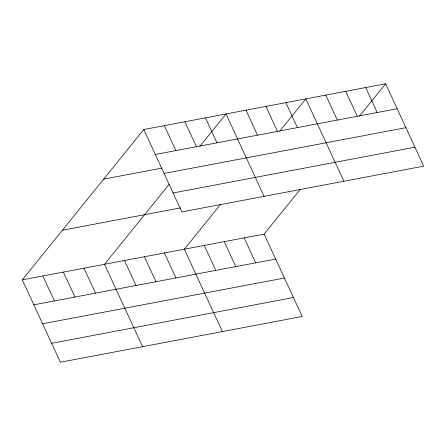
<?xml version="1.0" encoding="UTF-8"?>
<svg xmlns="http://www.w3.org/2000/svg" width="446" height="446" viewBox="0 0 446 446"><rect width="100%" height="100%" fill="white"/><g stroke="black" fill="none" stroke-linecap="round" stroke-linejoin="round"><path stroke-width="0.67" d="M300.309 189.344L264.138 234.1L302.204 316.487L60.366 362.23L22.3 279.848L143.796 129.513L385.634 83.77L423.7 166.152L181.862 211.9L143.796 129.513M169.145 184.337L104.526 264.294L142.592 346.676M199.875 146.316L226.022 113.959L264.088 196.346M220.502 204.441L184.332 249.197L222.398 331.579M279.681 131.219L305.828 98.867L343.894 181.249M359.487 116.122L385.634 83.77M155.336 154.483L397.169 108.74M103.701 179.125L162.054 168.086M164.089 173.433L405.927 127.684M173.109 192.951L414.947 147.202M62.395 230.236L180.53 207.892M22.3 279.848L264.138 234.1M33.835 304.819L275.673 259.07M42.593 323.763L284.431 278.02M51.613 343.286L293.446 297.538M365.681 87.544L377.221 112.509M345.734 91.319L357.268 116.283M325.781 95.093L337.315 120.058M285.875 102.641L297.415 127.606M265.928 106.416L277.462 131.38M245.975 110.184L257.509 135.155M205.467 117.85L217.001 142.82M244.185 237.874L255.72 262.845M184.912 121.736L196.446 146.706M224.232 241.648L235.772 266.619M164.351 125.627L175.891 150.597M204.285 245.423L215.819 270.393M164.379 252.971L175.914 277.942M144.426 256.745L155.966 281.716M124.479 260.52L136.013 285.49M83.971 268.185L95.505 293.15M63.41 272.071L74.95 297.042M42.855 275.962L54.395 300.927"/></g></svg>
